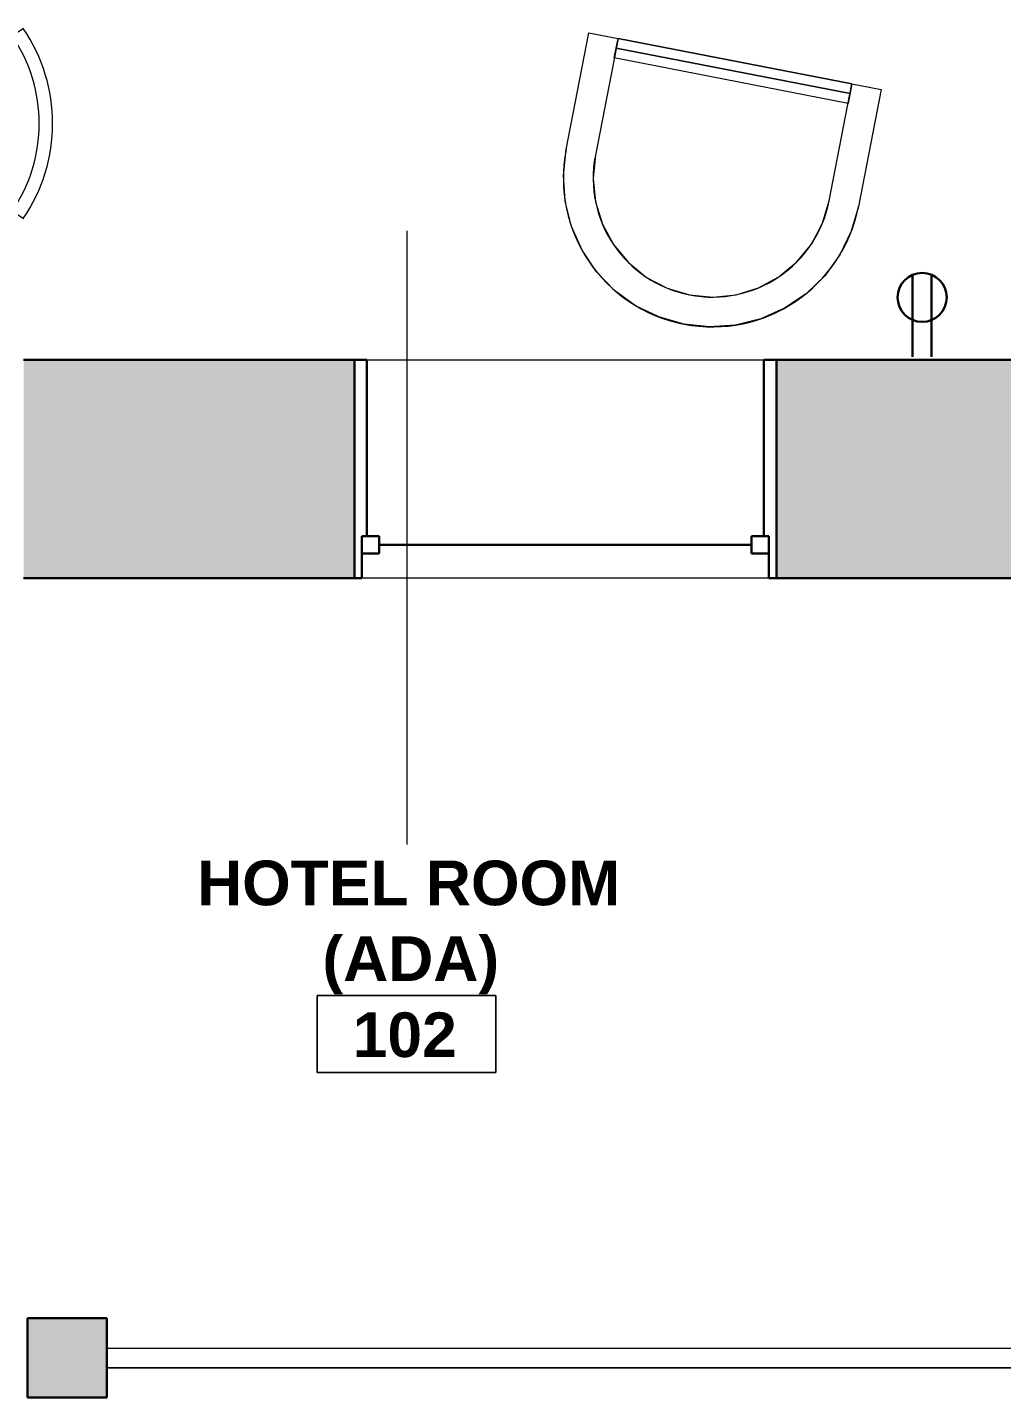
# Model space of a CAD drawing. Header units: inches. Extents: x -4688 to 1542, y -3558 to 978.
# Drawn here: x 890.9 to 989, y 9.3 to 147.4 of the extents above; entities that cross this region are included whole.
import ezdxf

# ---------------------------------------------------------------- set-up
doc = ezdxf.new("R2010")
doc.units = ezdxf.units.IN
doc.header["$MEASUREMENT"] = 0
for name, color, linetype, lineweight in [('A-ANNO-NOTE', 131, 'Continuous', 40), ('A-AREA-IDEN', 2, 'Continuous', 9), ('A-COLS', 52, 'Continuous', 18), ('A-FLOR-HRAL', 11, 'Continuous', 18), ('A-GLAZ', 151, 'Continuous', 18), ('A-WALL', 113, 'Continuous', 18), ('A-WALL-PATT', 111, 'Continuous', 18), ('I-FURN', 30, 'Continuous', 9)]:
    doc.layers.add(name, color=color, linetype=linetype, lineweight=lineweight)
doc.styles.add('Swis721 Lt BT_B', font='', dxfattribs={"height": 4.5})
doc.styles.get('Swis721 Lt BT_B').set_extended_font_data('Swis721 Lt BT', bold=True)

# ---------------------------------------------------------------- blocks, each defined once
blk = doc.blocks.new('Top Rail Type - Top Rail_Internal_-5011479-1st Floor Power _ Signal')
at = {"layer": 'A-FLOR-HRAL', "lineweight": 9}
for p, q in [((898.9, 14.32), (1060.27, 14.32)), ((1060.27, 12.32), (898.9, 12.32))]:
    blk.add_line(p, q, dxfattribs=at)
blk = doc.blocks.new('Top Rail Type - Top Rail_Internal_-V4-1st Floor Power _ Signal')
at = {"layer": 'A-FLOR-HRAL', "lineweight": 9}
for p, q in [((898.9, 14.32), (1060.27, 14.32)), ((898.9, 12.32), (1060.27, 12.32))]:
    blk.add_line(p, q, dxfattribs=at)
blk = doc.blocks.new('Double Hung - side window 3_ 6_5_ x 5_ 6_ 2-5312470-1st Floor Power _ Signal')
at = {"layer": 'A-GLAZ', "color": 8, "lineweight": 30}
for p, q in [((-21.25, 11), (-20.5, 11)), ((-20.5, 6.75), (-20.5, 11)), ((20.5, 6.75), (20.5, 11)), ((21.25, 11), (20.5, 11)), ((-20.5, 8.5), (-20.5, 6.75)), ((-20.5, 8.5), (-18.75, 8.5)), ((-18.75, 8.5), (-18.75, 6.75)), ((18.75, 8.5), (18.75, 6.75)), ((20.5, 8.5), (18.75, 8.5)), ((20.5, 8.5), (20.5, 6.75)), ((-18.75, 7.625), (18.75, 7.625)), ((-20.5, 6.75), (-18.75, 6.75)), ((-20.5, 6.75), (-20, 6.75)), ((-20, -11), (-20, 6.75)), ((20.5, 6.75), (18.75, 6.75)), ((20, 6.75), (20.5, 6.75)), ((20, 6.75), (20, -11)), ((-20, -11), (-21.25, -11)), ((20, -11), (21.25, -11))]:
    blk.add_line(p, q, dxfattribs=at)
blk = doc.blocks.new('F-Chairs - Side 01-3064985-1st Floor Power _ Signal')
at = {"layer": 'I-FURN'}
for p, q in [((-9.57, -3.52), (-8.8, -4.64)), ((8.8, -4.64), (9.57, -3.52)), ((5.02, -5.32), (-5.02, -5.32)), ((-9.07, -9.03), (-9.69, -16.19)), ((9.69, -16.19), (9.07, -9.03))]:
    blk.add_line(p, q, dxfattribs=at)
for centre, radius, start, end in [((0, -17.51), 16.94, 55.6197, 124.3803), ((0, -17.51), 15.59, 55.6197, 124.3803), ((-5.02, -9.38), 4.06, 90, 175.0303), ((5.02, -9.38), 4.06, 4.9697, 90)]:
    blk.add_arc(centre, radius, start, end, dxfattribs=at)
blk = doc.blocks.new('F-Chairs - LC-3-8287220-1st Floor Power _ Signal')
at = {"layer": 'I-FURN'}
for p, q in [((-15, 27), (-12, 27)), ((-15, 15), (-15, 27)), ((-15, 15), (-15, 27)), ((-15, 27), (-12, 27)), ((-15, 15), (-15, 27)), ((-15, 27), (-12, 27)), ((-12, 27), (-12, 15)), ((-12, 27), (12, 27)), ((-12, 27), (12, 27)), ((-12, 27), (12, 27)), ((12, 27), (-12, 27)), ((-12, 25), (-12, 27)), ((-12, 27), (-12, 26)), ((-12, 27), (-12, 15)), ((-12, 27), (-12, 15)), ((12, 27), (15, 27)), ((12, 15), (12, 27)), ((12, 27), (15, 27)), ((12, 27), (15, 27)), ((12, 26), (12, 27)), ((12, 27), (12, 25)), ((12, 15), (12, 27)), ((12, 15), (12, 27)), ((15, 27), (15, 15)), ((15, 27), (15, 15)), ((15, 27), (15, 15)), ((12, 26), (-12, 26)), ((-12, 26), (-12, 25)), ((-12, 26), (12, 26)), ((12, 25), (-12, 25)), ((12, 25), (12, 26))]:
    blk.add_line(p, q, dxfattribs=at)
at = {"layer": 'I-FURN', "flags": 128}
for points in [[(15, 15), (14.77, 12.4), (14.1, 9.87), (12.99, 7.5), (11.49, 5.36), (9.64, 3.51), (7.5, 2.01), (5.13, 0.9), (2.6, 0.23), (0, 0), (-2.6, 0.23), (-5.13, 0.9), (-7.5, 2.01), (-9.64, 3.51), (-11.49, 5.36), (-12.99, 7.5), (-14.1, 9.87), (-14.77, 12.4), (-15, 15)], [(-12, 15), (-11.77, 12.66), (-11.09, 10.41), (-9.98, 8.33), (-8.49, 6.51), (-6.67, 5.02), (-4.59, 3.91), (-2.34, 3.23), (0, 3), (2.34, 3.23), (4.59, 3.91), (6.67, 5.02), (8.49, 6.51), (9.98, 8.33), (11.09, 10.41), (11.77, 12.66), (12, 15)]]:
    blk.add_lwpolyline(points, dxfattribs=at)
at = {"layer": 'I-FURN'}
for radius, end in [(15, 0), (15, 0), (12, 360), (12, 360)]:
    blk.add_arc((0, 15), radius, 180, end, dxfattribs=at)
blk = doc.blocks.new('Room Tag - Room Name and Number-3379422-1st Floor Power _ Signal')
at = {"layer": 'A-AREA-IDEN'}
for p, q in [((-0.1881, -0.1636), (-0.1881, -0.0018)), ((-0.1881, -0.0018), (0.1869, -0.0018)), ((0.1869, -0.0018), (-0.1881, -0.0018)), ((-0.1881, -0.0018), (-0.1881, -0.1636)), ((0.1869, -0.0018), (0.1869, -0.1636)), ((0.1869, -0.1636), (0.1869, -0.0018)), ((0.1869, -0.1636), (-0.1881, -0.1636)), ((-0.1881, -0.1636), (0.1869, -0.1636))]:
    blk.add_line(p, q, dxfattribs=at)

msp = doc.modelspace()

# ---------------------------------------------------------------- hatches: boundary and pattern name
at = {"layer": 'A-COLS'}
msp.add_hatch(color=250, dxfattribs=at).paths.add_polyline_path([(898.9, 9.32), (898.9, 17.32), (890.9, 17.32), (890.9, 9.32)], flags=0)
at = {"layer": 'A-WALL-PATT', "lineweight": 9}
h = msp.add_hatch(color=7, dxfattribs=at)
h.paths.add_polyline_path([(1329.15, 91.89), (1329.15, 113.89), (1290.24, 113.89), (1290.24, 91.89)], flags=0)
h.paths.add_polyline_path([(1263.74, 91.89), (1263.74, 113.89), (1161.83, 113.89), (1161.83, 91.89), (1210.67, 91.89)], flags=0)
h.paths.add_polyline_path([(1120.83, 91.89), (1120.83, 113.89), (1049.4, 113.89), (1049.4, 91.89)], flags=0)
h.paths.add_polyline_path([(1006.9, 91.89), (1006.9, 113.89), (966.34, 113.89), (966.34, 91.89), (996.51, 91.89)], flags=0)
h.paths.add_polyline_path([(923.84, 91.89), (923.84, 113.89), (890.51, 113.89), (890.51, 91.89)], flags=0)
h.paths.add_polyline_path([(848.01, 91.89), (848.01, 113.89), (799.34, 113.89), (799.34, 91.89)], flags=0)
h.paths.add_polyline_path([(756.84, 91.89), (756.84, 113.89), (677.93, 113.89), (677.93, 91.89)], flags=0)
h.paths.add_polyline_path([(635.43, 91.89), (635.43, 113.89), (562.75, 113.89), (562.75, 91.89), (568.19, 91.89)], flags=0)
h.paths.add_polyline_path([(520.25, 91.89), (520.25, 113.89), (480.78, 113.89), (480.78, 91.89)], flags=0)

# ---------------------------------------------------------------- linework, layer by layer
at = {"layer": 'A-ANNO-NOTE', "lineweight": 30}
for p, q in [((980.06, 114.22), (980.06, 122.48)), ((981.97, 114.22), (981.97, 122.48))]:
    msp.add_line(p, q, dxfattribs=at)
msp.add_circle((981.02, 120.2), 2.47, dxfattribs=at)
at = {"layer": 'A-AREA-IDEN'}
msp.add_line((929.12, 126.92), (929.12, 65.06), dxfattribs=at)
at = {"layer": 'A-COLS', "color": 8, "lineweight": 30}
for p, q in [((898.9, 17.32), (890.9, 17.32)), ((890.9, 17.32), (890.9, 9.32)), ((898.9, 9.32), (898.9, 17.32)), ((890.9, 9.32), (898.9, 9.32))]:
    msp.add_line(p, q, dxfattribs=at)
at = {"layer": 'A-WALL', "color": 8, "lineweight": 30}
for p, q in [((923.84, 113.89), (890.51, 113.89)), ((923.84, 91.89), (923.84, 113.89)), ((1006.9, 113.89), (966.34, 113.89)), ((966.34, 113.89), (966.34, 91.89)), ((890.51, 91.89), (923.84, 91.89)), ((966.34, 91.89), (1006.9, 91.89))]:
    msp.add_line(p, q, dxfattribs=at)
at = {"layer": 'A-WALL', "lineweight": 9}
for p, q in [((923.84, 113.89), (966.34, 113.89)), ((966.34, 91.89), (923.84, 91.89))]:
    msp.add_line(p, q, dxfattribs=at)

# ---------------------------------------------------------------- block references
at = {"layer": 'A-AREA-IDEN', "xscale": 47.99999999999997, "yscale": 47.99999999999997, "zscale": 47.99999999999997}
msp.add_blockref('Room Tag - Room Name and Number-3379422-1st Floor Power _ Signal', (929.11, 49.94), dxfattribs=at)
at = {"layer": 'A-FLOR-HRAL', "lineweight": 9}
for name in ['Top Rail Type - Top Rail_Internal_-5011479-1st Floor Power _ Signal', 'Top Rail Type - Top Rail_Internal_-V4-1st Floor Power _ Signal']:
    msp.add_blockref(name, (0, 0), dxfattribs=at)
at = {"layer": 'A-GLAZ', "rotation": 180}
msp.add_blockref('Double Hung - side window 3_ 6_5_ x 5_ 6_ 2-5312470-1st Floor Power _ Signal', (945.09, 102.89), dxfattribs=at)
at = {"layer": 'I-FURN'}
for name, p, rotation in [('F-Chairs - Side 01-3064985-1st Floor Power _ Signal', (894.01, 137.72), 270.0000000000002), ('F-Chairs - LC-3-8287220-1st Floor Power _ Signal', (957.02, 117.5), 348.9999999999999)]:
    msp.add_blockref(name, p, dxfattribs=dict(at, rotation=rotation))

# ---------------------------------------------------------------- texts
at = {"layer": 'A-AREA-IDEN', "char_height": 4.5, "attachment_point": 1, "style": 'Swis721 Lt BT_B'}
for s, insert, width in [('HOTEL ROOM', (907.99, 63.44), 51.0555), ('(ADA)', (920.61, 55.81), 20.4525), ('102', (923.66, 48.14), 12.726)]:
    msp.add_mtext(s, dxfattribs=dict(at, insert=insert, width=width))

doc.saveas('drawing.dxf')
